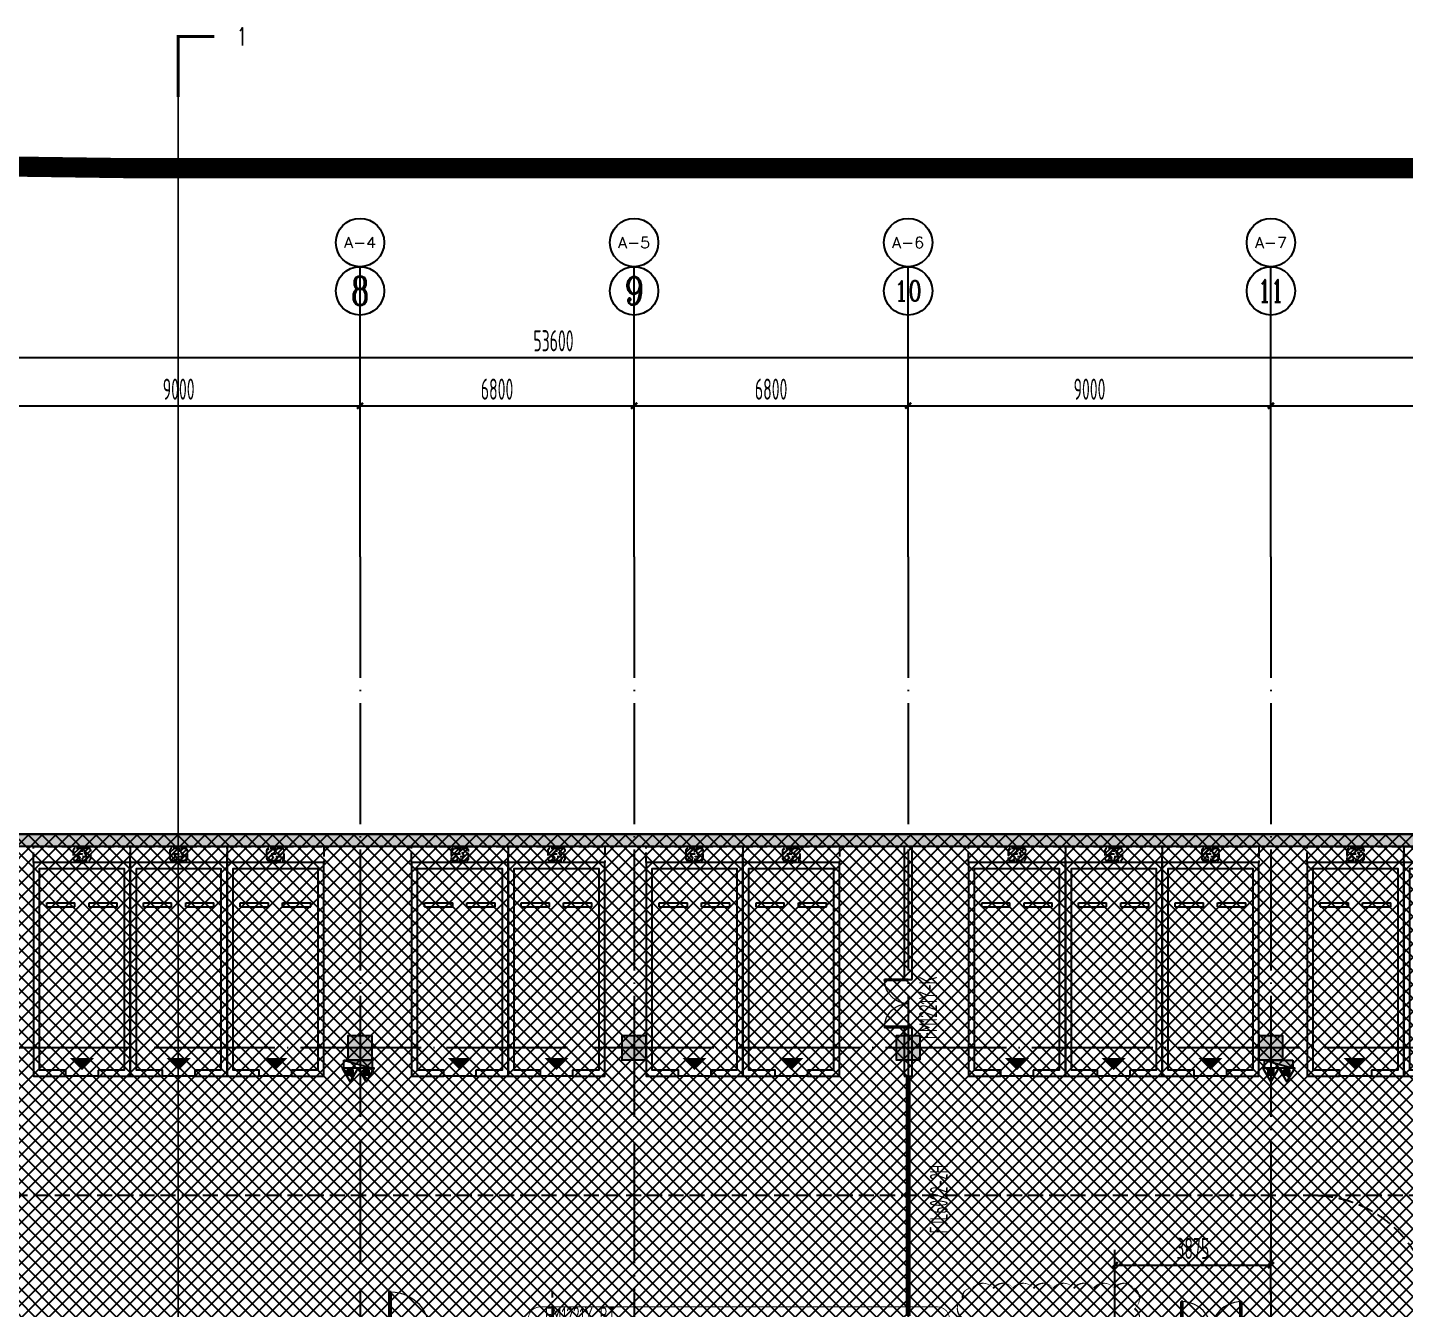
# Model space of a CAD drawing. Extents: x -473190 to 2138458, y -81875 to 2633646.
# Drawn here: x -35548 to -1384, y 155797 to 187576 of the extents above; entities that cross this region are included whole.
import ezdxf
from ezdxf.enums import TextEntityAlignment as Align

# ---------------------------------------------------------------- set-up
doc = ezdxf.new("R2010")
doc.units = 0
doc.header["$LTSCALE"] = 1000
for name, pattern in [('__DASH', [0.35, 0.25, -0.1]), ('ACAD_ISO05W100', [34, 24, -3, 0.5, -3, 0.5, -3]), ('DASH', [0.35, 0.25, -0.1]), ('DOTE', [2.42, 2, -0.2, 0.02, -0.2])]:
    doc.linetypes.add(name, pattern=pattern)
for name, color, linetype in [('00-停车位', 67, 'Continuous'), ('A-COLUMN', 2, 'Continuous'), ('A-PUB_HATCH', 8, 'Continuous'), ('A-REDLINE', 1, 'ACAD_ISO05W100'), ('A-WALL', 2, 'Continuous'), ('AXIS', 3, 'Continuous'), ('AXIS_TEXT', 7, 'Continuous'), ('car', 252, 'Continuous'), ('DIM_SYMB', 3, 'Continuous'), ('DOOR_FIRE', 4, 'Continuous'), ('DOOR_FIRE_TEXT', 7, 'Continuous'), ('DOTE', 1, 'DOTE'), ('PUB_DIM', 3, 'Continuous'), ('PUB_HATCH', 8, 'Continuous'), ('PUB_TEXT', 7, 'Continuous'), ('W-EQUIP_消火栓', 7, 'Continuous'), ('W-EQUIP_灭火器', 7, 'Continuous'), ('WINDOW', 4, 'Continuous'), ('WINDOW_TEXT', 7, 'Continuous'), ('索引线', 252, 'Continuous'), ('车行线', 4, 'Continuous'), ('雨棚投影', 147, 'Continuous')]:
    doc.layers.add(name, color=color, linetype=linetype)
doc.styles.add('_TCH_AXIS', font='COMPLEX', dxfattribs={"bigfont": 'GBCBIG'})
doc.styles.add('_TCH_DIM_T3', font='tssdeng.shx', dxfattribs={"width": 0.564706, "bigfont": '@@@tssdchn.shx'})
doc.styles.add('_TCH_LABEL', font='COMPLEX', dxfattribs={"bigfont": 'GBCBIG'})
doc.styles.add('_TCH_WINDOW', font='tssdeng.shx', dxfattribs={"width": 0.8, "height": 3.5, "bigfont": 'tssdchn.shx'})
doc.styles.add('COMPLEX', font='COMPLEX.shx', dxfattribs={"width": 0.65})
doc.styles.get("Standard").update_dxf_attribs({"font": 'gbenor.shx', "bigfont": 'gbcbig.shx'})
doc.dimstyles.new('_TCH_ARCH&&150', dxfattribs={"dimtxt": 525, "dimasz": 150, "dimexe": 375, "dimexo": 450, "dimgap": 150, "dimtad": 1, "dimdec": 0, "dimzin": 0, "dimdsep": 46, "dimtxsty": '_TCH_DIM_T3', "dimblk": 'ARCHTICK', "dimcen": 0.09, "dimclrt": 7, "dimazin": 2, "dimtfac": 1, "dimtdec": 0, "dimtix": 1, "dimtmove": 2, "dimatfit": 3, "dimfxl": 0, "dimtolj": 1, "dimtzin": 0, "dimarcsym": 0})

# ---------------------------------------------------------------- blocks, each defined once
blk = doc.blocks.new('车位2400x5300')
at = {"layer": '00-停车位', "color": 251}
for p, q in [((-875, -1000), (-175, -1000)), ((-875, -1100), (-875, -1000)), ((-175, -1100), (-175, -1000)), ((175, -1000), (875, -1000)), ((175, -1100), (175, -1000)), ((875, -1100), (875, -1000)), ((-875, -1100), (-175, -1100)), ((175, -1100), (875, -1100)), ((400, -5300), (-400, -5300))]:
    blk.add_line(p, q, dxfattribs=at)
blk.add_lwpolyline([(400, -5150), (400, -5300), (1200, -5300), (1200, 0), (-1200, 0), (-1200, -5300), (-400, -5300), (-400, -5150), (-1050, -5150), (-1050, -150), (1050, -150), (1050, -5150), (400, -5150)], dxfattribs=at)
blk.add_lwpolyline([(0, -5150, 0, 600, 0), (0, -4850, 600, 600, 0)], format="xyseb", dxfattribs=at)
blk = doc.blocks.new('A$C796A13F6')
at = {"layer": '车行线', "linetype": '__DASH', "ltscale": 1.5}
for points in [[(30925, -3000), (30925, -47838, 0.414214), (33925, -50838), (45475, -50838, 0.414214), (48475, -47838), (48475, -3000, 0.414214), (45475, 0), (-134375, 0, 0.414214), (-137375, -3000), (-137375, -60738, 0.414214), (-134375, -63738), (-124175, -63738)], [(-72275, 0, -0.414214), (-69275, -3000)]]:
    blk.add_lwpolyline(points, format="xyb", dxfattribs=at)
blk = doc.blocks.new('A$C2EF10B80')
at = {"layer": 'A-PUB_HATCH'}
h = blk.add_hatch(dxfattribs=at)
h.set_pattern_fill('ANSI31', color=256, scale=50, angle=-16.4434)
h.set_pattern_definition([(45, (6188.46, 7099.97), (-56.1266, 56.1266), [])])
h.paths.add_polyline_path([(-983, -100, 0.414214), (-1033, -50), (-1184, -50), (-1091, -207), (-1210, -207), (-1204, -250), (-983, -250)])
h.paths.add_polyline_path([(-983, -250), (-1204, -250), (-1190, -350), (-1033, -350, 0.414213), (-983, -300)])
h.paths.add_polyline_path([(-1262, -250), (-1417, -250), (-1417, -300, 0.414215), (-1367, -350), (-1207, -350)])
h.paths.add_polyline_path([(-1221, -50), (-1367, -50, 0.414214), (-1417, -100), (-1417, -250), (-1262, -250), (-1320, -146), (-1212, -146)])
at = {"layer": 'car', "linetype": 'DASH', "ltscale": 0.5}
blk.add_line((-1367, -350), (-1033, -350), dxfattribs=at)
at = {"layer": 'car', "linetype": 'DASH'}
blk.add_lwpolyline([(-2400, 0), (0, 0), (0, -400), (-2400, -400)], close=True, dxfattribs=at)
at = {"layer": 'car', "linetype": 'DASH', "ltscale": 0.5}
blk.add_lwpolyline([(-1320, -146), (-1185, -390), (-1210, -207), (-1091, -207), (-1227, 23), (-1212, -146)], close=True, dxfattribs=at)
for points in [[(-1367, -50, 0.414214), (-1417, -100), (-1417, -300)], [(-1033, -350, 0.414214), (-983, -300), (-983, -100, 0.414214), (-1033, -50), (-1367, -50)]]:
    blk.add_lwpolyline(points, format="xyb", dxfattribs=at)
at = {"layer": 'car', "linetype": 'DASH'}
blk.add_arc((-1367, -300), 50, 180, 270, dxfattribs=at)
blk = doc.blocks.new('_AXISO')
blk.add_circle((0, 0), 0.5)
at = {"layer": 'AXIS_TEXT', "style": 'COMPLEX', "width": 1.041667}
blk.add_attdef('A', text='', height=0.56, dxfattribs=at).set_placement((-0.25, -0.28), (0.25, -0.28), align=Align.FIT)
blk = doc.blocks.new('_ArchTick')
at = {"color": 0, "linetype": 'ByBlock', "const_width": 0.4}
blk.add_lwpolyline([(-0.5, -0.5), (0.5, 0.5)], dxfattribs=at)
blk = doc.blocks.new('*D5347')
at = {"layer": 'AXIS', "color": 0, "lineweight": -2, "transparency": 16777216}
for p, q in [((-251940, 16824), (-251940, 21699)), ((-198340, 16824), (-198340, 21699)), ((-251940, 21324), (-198340, 21324))]:
    blk.add_line(p, q, dxfattribs=at)
at = {"layer": 'Defpoints', "color": 0, "transparency": 16777216}
for p in [(-198340, 21324), (-251940, 16374), (-198340, 16374)]:
    blk.add_point(p, dxfattribs=at)
at = {"layer": 'AXIS', "color": 0, "lineweight": -2, "transparency": 16777216, "xscale": 150, "yscale": 150, "zscale": 150, "rotation": 180}
blk.add_blockref('_ArchTick', (-251940, 21324), dxfattribs=at)
at = {"layer": 'AXIS', "color": 0, "lineweight": -2, "transparency": 16777216, "xscale": 150, "yscale": 150, "zscale": 150}
blk.add_blockref('_ArchTick', (-198340, 21324), dxfattribs=at)
at = {"layer": 'AXIS', "color": 7, "transparency": 16777216, "insert": (-225140, 21736), "char_height": 525, "attachment_point": 5, "style": '_TCH_DIM_T3'}
blk.add_mtext('\\A1;53600', dxfattribs=at)
blk = doc.blocks.new('*D5354')
at = {"layer": 'AXIS', "color": 0, "lineweight": -2, "transparency": 16777216}
for p, q in [((-238940, 16824), (-238940, 20499)), ((-229940, 16824), (-229940, 20499)), ((-238940, 20124), (-229940, 20124))]:
    blk.add_line(p, q, dxfattribs=at)
at = {"layer": 'Defpoints', "color": 0, "transparency": 16777216}
for p in [(-229940, 20124), (-238940, 16374), (-229940, 16374)]:
    blk.add_point(p, dxfattribs=at)
at = {"layer": 'AXIS', "color": 0, "lineweight": -2, "transparency": 16777216, "xscale": 150, "yscale": 150, "zscale": 150, "rotation": 180}
blk.add_blockref('_ArchTick', (-238940, 20124), dxfattribs=at)
at = {"layer": 'AXIS', "color": 0, "lineweight": -2, "transparency": 16777216, "xscale": 150, "yscale": 150, "zscale": 150}
blk.add_blockref('_ArchTick', (-229940, 20124), dxfattribs=at)
at = {"layer": 'AXIS', "color": 7, "transparency": 16777216, "insert": (-234440, 20536), "char_height": 525, "attachment_point": 5, "style": '_TCH_DIM_T3'}
blk.add_mtext('\\A1;9000', dxfattribs=at)
blk = doc.blocks.new('*D5355')
at = {"layer": 'AXIS', "color": 0, "lineweight": -2, "transparency": 16777216}
for p, q in [((-229940, 16824), (-229940, 20499)), ((-223140, 16824), (-223140, 20499)), ((-229940, 20124), (-223140, 20124))]:
    blk.add_line(p, q, dxfattribs=at)
at = {"layer": 'Defpoints', "color": 0, "transparency": 16777216}
for p in [(-223140, 20124), (-229940, 16374), (-223140, 16374)]:
    blk.add_point(p, dxfattribs=at)
at = {"layer": 'AXIS', "color": 0, "lineweight": -2, "transparency": 16777216, "xscale": 150, "yscale": 150, "zscale": 150, "rotation": 180}
blk.add_blockref('_ArchTick', (-229940, 20124), dxfattribs=at)
at = {"layer": 'AXIS', "color": 0, "lineweight": -2, "transparency": 16777216, "xscale": 150, "yscale": 150, "zscale": 150}
blk.add_blockref('_ArchTick', (-223140, 20124), dxfattribs=at)
at = {"layer": 'AXIS', "color": 7, "transparency": 16777216, "insert": (-226540, 20536), "char_height": 525, "attachment_point": 5, "style": '_TCH_DIM_T3'}
blk.add_mtext('\\A1;6800', dxfattribs=at)
blk = doc.blocks.new('*D5356')
at = {"layer": 'AXIS', "color": 0, "lineweight": -2, "transparency": 16777216}
for p, q in [((-223140, 16824), (-223140, 20499)), ((-216340, 16824), (-216340, 20499)), ((-223140, 20124), (-216340, 20124))]:
    blk.add_line(p, q, dxfattribs=at)
at = {"layer": 'Defpoints', "color": 0, "transparency": 16777216}
for p in [(-216340, 20124), (-223140, 16374), (-216340, 16374)]:
    blk.add_point(p, dxfattribs=at)
at = {"layer": 'AXIS', "color": 0, "lineweight": -2, "transparency": 16777216, "xscale": 150, "yscale": 150, "zscale": 150, "rotation": 180}
blk.add_blockref('_ArchTick', (-223140, 20124), dxfattribs=at)
at = {"layer": 'AXIS', "color": 0, "lineweight": -2, "transparency": 16777216, "xscale": 150, "yscale": 150, "zscale": 150}
blk.add_blockref('_ArchTick', (-216340, 20124), dxfattribs=at)
at = {"layer": 'AXIS', "color": 7, "transparency": 16777216, "insert": (-219740, 20536), "char_height": 525, "attachment_point": 5, "style": '_TCH_DIM_T3'}
blk.add_mtext('\\A1;6800', dxfattribs=at)
blk = doc.blocks.new('*D5357')
at = {"layer": 'AXIS', "color": 0, "lineweight": -2, "transparency": 16777216}
for p, q in [((-216340, 16824), (-216340, 20499)), ((-207340, 16824), (-207340, 20499)), ((-216340, 20124), (-207340, 20124))]:
    blk.add_line(p, q, dxfattribs=at)
at = {"layer": 'Defpoints', "color": 0, "transparency": 16777216}
for p in [(-207340, 20124), (-216340, 16374), (-207340, 16374)]:
    blk.add_point(p, dxfattribs=at)
at = {"layer": 'AXIS', "color": 0, "lineweight": -2, "transparency": 16777216, "xscale": 150, "yscale": 150, "zscale": 150, "rotation": 180}
blk.add_blockref('_ArchTick', (-216340, 20124), dxfattribs=at)
at = {"layer": 'AXIS', "color": 0, "lineweight": -2, "transparency": 16777216, "xscale": 150, "yscale": 150, "zscale": 150}
blk.add_blockref('_ArchTick', (-207340, 20124), dxfattribs=at)
at = {"layer": 'AXIS', "color": 7, "transparency": 16777216, "insert": (-211840, 20536), "char_height": 525, "attachment_point": 5, "style": '_TCH_DIM_T3'}
blk.add_mtext('\\A1;9000', dxfattribs=at)
blk = doc.blocks.new('*D5358')
at = {"layer": 'AXIS', "color": 0, "lineweight": -2, "transparency": 16777216}
for p, q in [((-207340, 16824), (-207340, 20499)), ((-198340, 16824), (-198340, 20499)), ((-207340, 20124), (-198340, 20124))]:
    blk.add_line(p, q, dxfattribs=at)
at = {"layer": 'Defpoints', "color": 0, "transparency": 16777216}
for p in [(-198340, 20124), (-207340, 16374), (-198340, 16374)]:
    blk.add_point(p, dxfattribs=at)
at = {"layer": 'AXIS', "color": 0, "lineweight": -2, "transparency": 16777216, "xscale": 150, "yscale": 150, "zscale": 150, "rotation": 180}
blk.add_blockref('_ArchTick', (-207340, 20124), dxfattribs=at)
at = {"layer": 'AXIS', "color": 0, "lineweight": -2, "transparency": 16777216, "xscale": 150, "yscale": 150, "zscale": 150}
blk.add_blockref('_ArchTick', (-198340, 20124), dxfattribs=at)
at = {"layer": 'AXIS', "color": 7, "transparency": 16777216, "insert": (-202840, 20536), "char_height": 525, "attachment_point": 5, "style": '_TCH_DIM_T3'}
blk.add_mtext('\\A1;9000', dxfattribs=at)
blk = doc.blocks.new('*D5407')
at = {"layer": 'AXIS', "color": 0, "lineweight": -2, "transparency": 16777216}
for p, q in [((-279890, 16824), (-279890, 21699)), ((-78490, 16824), (-78490, 21699)), ((-279890, 21324), (-78490, 21324))]:
    blk.add_line(p, q, dxfattribs=at)
at = {"layer": 'Defpoints', "color": 0, "transparency": 16777216}
for p in [(-78490, 21324), (-279890, 16374), (-78490, 16374)]:
    blk.add_point(p, dxfattribs=at)
at = {"layer": 'AXIS', "color": 0, "lineweight": -2, "transparency": 16777216, "xscale": 150, "yscale": 150, "zscale": 150, "rotation": 180}
blk.add_blockref('_ArchTick', (-279890, 21324), dxfattribs=at)
at = {"layer": 'AXIS', "color": 0, "lineweight": -2, "transparency": 16777216, "xscale": 150, "yscale": 150, "zscale": 150}
blk.add_blockref('_ArchTick', (-78490, 21324), dxfattribs=at)
at = {"layer": 'AXIS', "color": 7, "transparency": 16777216, "insert": (-179190, 21736), "char_height": 525, "attachment_point": 5, "style": '_TCH_DIM_T3'}
blk.add_mtext('\\A1;201400', dxfattribs=at)
blk = doc.blocks.new('*D5533')
at = {"layer": 'Defpoints', "color": 0, "transparency": 16777216}
for p in [(50325, 15762), (46450, 14577), (50325, 14577)]:
    blk.add_point(p, dxfattribs=at)
at = {"layer": 'PUB_DIM', "color": 0, "lineweight": -2, "transparency": 16777216}
for p, q in [((46450, 15027), (46450, 16137)), ((50325, 15027), (50325, 16137)), ((46450, 15762), (50325, 15762))]:
    blk.add_line(p, q, dxfattribs=at)
at = {"layer": 'PUB_DIM', "color": 0, "lineweight": -2, "transparency": 16777216, "xscale": 150, "yscale": 150, "zscale": 150, "rotation": 180}
blk.add_blockref('_ArchTick', (46450, 15762), dxfattribs=at)
at = {"layer": 'PUB_DIM', "color": 0, "lineweight": -2, "transparency": 16777216, "xscale": 150, "yscale": 150, "zscale": 150}
blk.add_blockref('_ArchTick', (50325, 15762), dxfattribs=at)
at = {"layer": 'PUB_DIM', "color": 7, "transparency": 16777216, "insert": (48388, 16175), "char_height": 525, "attachment_point": 5, "style": '_TCH_DIM_T3'}
blk.add_mtext('\\A1;3875', dxfattribs=at)
blk = doc.blocks.new('$TwtSys$00000434')
for p, q in [((-0.5, 0.5), (-0.5, -0.5)), ((-0.5, -0.5), (0.5, 0.5)), ((0.5, 0.5), (-0.5, 0.5)), ((0.5, -0.5), (0.5, 0.5)), ((-0.5, -0.5), (0.5, -0.5))]:
    blk.add_line(p, q)
blk.add_solid([(0.5, -0.5), (0.5, 0.5), (-0.5, -0.5)])
blk = doc.blocks.new('$TwtSys$00000546')
h = blk.add_hatch()
h.set_pattern_fill('ANSI31', color=256, scale=200, style=0)
h.set_pattern_definition([(45, (-38543.802, -6670.83), (-17.67767, 17.67767), [])])
h.paths.add_polyline_path([(-65, 174), (65, 174), (65, 44), (-65, 44)])
for points in [[(0, 344), (-198, 0), (198, 0)], [(-65, 174), (65, 174), (65, 44), (-65, 44)]]:
    blk.add_lwpolyline(points, close=True)
blk = doc.blocks.new('_FZH')
blk.add_lwpolyline([(-0.5, -0.5), (0.5, -0.5), (0.5, 0.5), (-0.5, 0.5)], close=True)
at = {"layer": 'PUB_HATCH'}
blk.add_solid([(-0.5, -0.5), (0.5, -0.5), (-0.5, 0.5), (0.5, 0.5)], dxfattribs=at)
blk = doc.blocks.new('zzzzzzzzzzzzzzzz')
at = {"layer": 'A-COLUMN', "xscale": 600, "yscale": 600, "zscale": 600, "rotation": 90}
for p in [(-45209, -167810), (-38409, -167810), (-31609, -167810), (-22609, -167810)]:
    blk.add_blockref('_FZH', p, dxfattribs=at)
blk = doc.blocks.new('A$C11751E51')
blk.add_lwpolyline([(-74716.8, 127239.6, 0, 50, 0.5205671), (-74716.8, 127739.6, 0, 50, 0.5205671), (-74723.2, 128233.3, 0, 50, 0.5205671), (-75223.2, 128233.3, 0, 50, 0.5205671), (-75723.2, 128233.3, 0, 50, 0.5205671), (-76223.2, 128233.3, 0, 50, 0.5205671), (-76723.2, 128233.3, 0, 50, 0.5205671), (-77223.2, 128233.3, 0, 50, 0.5205671), (-77723.2, 128233.3, 0, 50, 0.5205671), (-78223.2, 128233.3, 0, 50, 0.5205671), (-78723.2, 128233.3, 0, 50, 0.5205671), (-78981.7, 127991.9, 0, 50, 0.5205671), (-78981.7, 127491.9, 0, 50, 0.5205671)], format="xyseb")
blk = doc.blocks.new('ADFASDF')
h = blk.add_hatch()
h.set_pattern_fill('ANSI37', color=8, scale=150)
h.set_pattern_definition([(45, (0, 0), (-168.3798, 168.3798), []), (135, (0, 0), (-168.3798, -168.3798), [])])
h.paths.add_polyline_path([(521397, 239186), (521397, 224886), (539697, 224886), (539697, 169261), (524947, 169261), (524947, 171211), (527822, 171211), (527922, 176611), (501318, 176611), (501125, 109884), (530547, 109887), (530547, 107449), (538188, 100503), (536147, 98236), (540086, 94690), (517812, 69953), (517812, 59790), (482108, 20136), (405247, 20136), (405247, 26086), (391997, 40436), (391997, 64736), (399997, 64738), (399997, 239186), (409022, 239186)])
blk.add_lwpolyline([(399997, 64738), (399997, 239186), (409022, 239186), (521397, 239186)])
blk = doc.blocks.new('$DorLib2D$00000002')
for p, q in [((-0.5, 0), (-0.5, 0.4875)), ((-0.475, 0.4875), (-0.5, 0.4875)), ((-0.475, 0), (-0.475, 0.4875)), ((0.475, 0), (0.475, 0.4875)), ((0.475, 0.4875), (0.5, 0.4875)), ((0.5, 0), (0.5, 0.4875)), ((-0.5, 0), (-0.475, 0)), ((0.5, 0), (0.475, 0))]:
    blk.add_line(p, q)
at = {"lineweight": 13}
for centre, start, end in [((-0.4875, 0), 0, 88.53072), ((0.4875, 0), 91.46928, 180)]:
    blk.add_arc(centre, 0.4875, start, end, dxfattribs=at)
blk = doc.blocks.new('$DorLib2D$00000213')
at = {"color": 0, "linetype": 'DASH', "const_width": 0.02}
blk.add_lwpolyline([(0.5, 0), (-0.5, 0)], dxfattribs=at)
blk = doc.blocks.new('$DorLib2D$00000001')
for p, q in [((0.45, 0.975), (0.5, 0.975)), ((0.45, 0), (0.45, 0.975)), ((0.5, 0), (0.5, 0.975)), ((0.5, 0), (0.45, 0))]:
    blk.add_line(p, q)
at = {"lineweight": 13}
blk.add_arc((0.475, 0), 0.975, 91.4693, 180, dxfattribs=at)
blk = doc.blocks.new('A$C4F5A101F')
at = {"layer": 'AXIS'}
for p, q in [((-229939.7, 16373.7), (-229939.7, 23573.7)), ((-223139.7, 16373.7), (-223139.7, 23573.7)), ((-216339.7, 16373.7), (-216339.7, 23573.7)), ((-207339.7, 16373.7), (-207339.7, 23573.7)), ((-229939.7, 16373.7), (-229939.7, 22373.7)), ((-223139.7, 16373.7), (-223139.7, 22373.7)), ((-216339.7, 16373.7), (-216339.7, 22373.7)), ((-207339.7, 16373.7), (-207339.7, 22373.7))]:
    blk.add_line(p, q, dxfattribs=at)
at = {"layer": 'DOTE', "color": 16, "linetype": 'DOTE', "ltscale": 1.5}
for p, q in [((-229939.7, 16373.7), (-229939.7, -213765.2)), ((-223139.7, 16373.7), (-223139.7, -213765.2)), ((-216339.7, 16373.7), (-216339.7, -213765.2)), ((-207339.7, 16373.7), (-207339.7, -213765.2))]:
    blk.add_line(p, q, dxfattribs=at)
at = {"layer": 'DOTE', "color": 127, "linetype": 'DOTE', "ltscale": 1.5}
blk.add_line((-39660.8, 4192.6), (-298298.4, 4192.6), dxfattribs=at)
at = {"layer": 'AXIS'}
ref = blk.add_blockref('_AXISO', (-229939.7, 24173.7), dxfattribs=dict(at, xscale=1200, yscale=1200, zscale=1200))
ref.add_attrib('A', 'A-4', dxfattribs={"layer": 'AXIS_TEXT', "height": 265.63, "style": '_TCH_AXIS'}).set_placement((-230338.1, 24040.9), (-229541.2, 24040.9), align=Align.FIT)
ref = blk.add_blockref('_AXISO', (-223139.7, 24173.7), dxfattribs=dict(at, xscale=1200, yscale=1200, zscale=1200))
ref.add_attrib('A', 'A-5', dxfattribs={"layer": 'AXIS_TEXT', "height": 273.43, "style": '_TCH_AXIS'}).set_placement((-223536.8, 24037), (-222742.6, 24037), align=Align.FIT)
ref = blk.add_blockref('_AXISO', (-216339.7, 24173.7), dxfattribs=dict(at, xscale=1200, yscale=1200, zscale=1200))
ref.add_attrib('A', 'A-6', dxfattribs={"layer": 'AXIS_TEXT', "height": 273.43, "style": '_TCH_AXIS'}).set_placement((-216736.8, 24037), (-215942.6, 24037), align=Align.FIT)
ref = blk.add_blockref('_AXISO', (-207339.7, 24173.7), dxfattribs=dict(at, xscale=1200, yscale=1200, zscale=1200))
ref.add_attrib('A', 'A-7', dxfattribs={"layer": 'AXIS_TEXT', "height": 273.43, "style": '_TCH_AXIS'}).set_placement((-207736.8, 24037), (-206942.6, 24037), align=Align.FIT)
ref = blk.add_blockref('_AXISO', (-229939.7, 22973.7), dxfattribs=dict(at, xscale=1200, yscale=1200, zscale=1200))
ref.add_attrib('A', '8', dxfattribs={"layer": 'AXIS_TEXT', "height": 698.9, "style": '_TCH_AXIS'}).set_placement((-230172.7, 22624.3), (-229706.7, 22624.3), align=Align.FIT)
ref = blk.add_blockref('_AXISO', (-223139.7, 22973.7), dxfattribs=dict(at, xscale=1200, yscale=1200, zscale=1200))
ref.add_attrib('A', '9', dxfattribs={"layer": 'AXIS_TEXT', "height": 698.9, "style": '_TCH_AXIS'}).set_placement((-223372.7, 22624.3), (-222906.7, 22624.3), align=Align.FIT)
ref = blk.add_blockref('_AXISO', (-216339.7, 22973.7), dxfattribs=dict(at, xscale=1200, yscale=1200, zscale=1200))
ref.add_attrib('A', '10', dxfattribs={"layer": 'AXIS_TEXT', "height": 492.67, "style": '_TCH_AXIS'}).set_placement((-216679.9, 22727.4), (-215999.5, 22727.4), align=Align.FIT)
ref = blk.add_blockref('_AXISO', (-207339.7, 22973.7), dxfattribs=dict(at, xscale=1200, yscale=1200, zscale=1200))
ref.add_attrib('A', '11', dxfattribs={"layer": 'AXIS_TEXT', "height": 553.14, "style": '_TCH_AXIS'}).set_placement((-207655.8, 22697.2), (-207023.6, 22697.2), align=Align.FIT)
for p1, p2, distance, picture, middle in [((-279889.7, 16373.7), (-78489.7, 16373.7), 4950, '*D5407', (-179189.7, 21736.2)), ((-251939.7, 16373.7), (-198339.7, 16373.7), 4950, '*D5347', (-225139.7, 21736.2)), ((-238939.7, 16373.7), (-229939.7, 16373.7), 3750, '*D5354', (-234439.7, 20536.2)), ((-229939.7, 16373.7), (-223139.7, 16373.7), 3750, '*D5355', (-226539.7, 20536.2)), ((-223139.7, 16373.7), (-216339.7, 16373.7), 3750, '*D5356', (-219739.7, 20536.2)), ((-216339.7, 16373.7), (-207339.7, 16373.7), 3750, '*D5357', (-211839.7, 20536.2)), ((-207339.7, 16373.7), (-198339.7, 16373.7), 3750, '*D5358', (-202839.7, 20536.2))]:
    dim = blk.add_aligned_dim(p1=p1, p2=p2, distance=distance, dimstyle='_TCH_ARCH&&150', dxfattribs=at)
    dim.commit()
    dim.dimension.update_dxf_attribs({"geometry": picture, "text_midpoint": middle})
blk = doc.blocks.new('A$C2B5B1B2C')
at = {"layer": 'DOTE', "linetype": 'DOTE', "ltscale": 0.5}
for p, q in [((32500, 7700), (32500, 15125)), ((46450, 11650), (46450, 15125))]:
    blk.add_line(p, q, dxfattribs=at)
at = {"layer": 'PUB_DIM'}
dim = blk.add_aligned_dim(p1=(46450, 14576.6), p2=(50325, 14576.6), distance=1185.7, dimstyle='_TCH_ARCH&&150', dxfattribs=at)
dim.commit()
dim.dimension.update_dxf_attribs({"geometry": '*D5533', "text_midpoint": (48387.5, 16174.8)})

msp = doc.modelspace()

# ---------------------------------------------------------------- hatches: boundary and pattern name
at = {"layer": 'PUB_HATCH'}
for points in [[(-13697.7, 167260.6), (-13697.7, 167560.6), (-49297.7, 167560.6), (-49397.7, 167360.6), (-49297.7, 167260.6)], [(44002.3, 167560.6), (-13697.7, 167560.6), (-13697.7, 167260.6), (44002.3, 167260.6)]]:
    msp.add_hatch(color=256, dxfattribs=at).paths.add_polyline_path(points)

# ---------------------------------------------------------------- linework, layer by layer
at = {"linetype": 'DASH', "const_width": 40}
msp.add_lwpolyline([(-31812.5, 185852.5), (-31812.5, -64250)], dxfattribs=at)
at = {"layer": 'A-REDLINE', "const_width": 500, "flags": 128}
msp.add_lwpolyline([(-89481.4, 187228.8), (-75385.8, 185854.4), (-61257.6, 184872), (-47107.5, 184282.2), (-32946.4, 184085.6), (42633, 184085.6), (118212.3, 184085.6), (125682.3, 183899.5), (133133.8, 183341.6), (140548.2, 182413.3), (147907.2, 181116.9), (155192.5, 179455.7), (162386.1, 177433.7), (169470, 175056), (176426.7, 172328.4), (183239, 169257.8), (189889.9, 165851.8), (196362.9, 162118.7), (202642, 158068), (131057.9, 79413.7), (59473.8, 759.5), (-12110.3, -77894.8), (-89481.4, -55567.9), (-89481.4, 65830.4)], close=True, dxfattribs=at)
at = {"layer": 'A-WALL'}
for p, q in [((-13697.7, 167560.6), (-49297.7, 167560.6)), ((-13822.7, 167560.6), (-13822.7, 167560.6)), ((-13572.7, 167560.6), (-13822.7, 167560.6)), ((44002.3, 167560.6), (-13697.7, 167560.6)), ((-13572.7, 167560.6), (-13572.7, 167560.6)), ((-13697.7, 167260.6), (-49297.7, 167260.6)), ((-13797.7, 167260.6), (-13797.7, 163960.6)), ((44002.3, 167260.6), (-13697.7, 167260.6)), ((-13597.7, 163960.6), (-13597.7, 167260.6)), ((-13797.7, 163960.6), (-13597.7, 163960.6)), ((-13597.7, 162760.6), (-13797.7, 162760.6)), ((-13797.7, 162760.6), (-13797.7, 162260.6)), ((-13597.7, 162260.6), (-13597.7, 162760.6)), ((-13797.7, 162260.6), (-13797.7, 161560.6)), ((-13597.7, 161560.6), (-13597.7, 162260.6)), ((-13797.7, 161560.6), (-13597.7, 161560.6))]:
    msp.add_line(p, q, dxfattribs=at)
at = {"layer": 'DIM_SYMB', "const_width": 75}
msp.add_lwpolyline([(-30912.5, 187352.5), (-31812.5, 187352.5), (-31812.5, 185852.5)], dxfattribs=at)
at = {"layer": '索引线', "linetype": 'DASH', "const_width": 20}
msp.add_lwpolyline([(-12972.7, 150685.6), (-22822.7, 150685.6, -0.4142136), (-23122.7, 150985.6), (-23122.7, 155535.6, -0.4142136), (-22822.7, 155835.6), (-12972.7, 155835.6, -0.4142136), (-12672.7, 155535.6), (-12672.7, 150985.6, -0.4142136)], format="xyb", close=True, dxfattribs=at)

# ---------------------------------------------------------------- block references
for name, p in [('A$C11751E51', (66633.7, 28058.1)), ('ADFASDF', (-477545, -71625.7)), ('A$C796A13F6', (68602.3, 158598.1)), ('A$C2B5B1B2C', (-55022.7, 141110.6))]:
    msp.add_blockref(name, p)
at = {"rotation": 179.9999973237665}
for p in [(-35397.7, 166860.6), (-32997.7, 166860.6), (-30597.7, 166860.6), (-26022.7, 166860.6), (-23622.7, 166860.6), (-20197.7, 166860.6), (-17797.7, 166860.6), (-12197.7, 166860.6), (-9797.7, 166860.6), (-7397.7, 166860.6), (-3797.7, 166860.6), (-1397.7, 166860.6)]:
    msp.add_blockref('A$C2EF10B80', p, dxfattribs=at)
at = {"layer": '00-停车位'}
for p in [(-34197.7, 166860.6), (-31797.7, 166860.6), (-29397.7, 166860.6), (-24822.7, 166860.6), (-22422.7, 166860.6), (-18997.7, 166860.6), (-16597.7, 166860.6), (-10997.7, 166860.6), (-8597.7, 166860.6), (-6197.7, 166860.6), (-2597.7, 166860.6), (-197.7, 166860.6)]:
    msp.add_blockref('车位2400x5300', p, dxfattribs=at)
at = {"layer": 'DOOR_FIRE'}
ref = msp.add_blockref('$DorLib2D$00000002', (-13697.7, 163360.6), dxfattribs=dict(at, xscale=-1200, yscale=1200, zscale=200, rotation=90))
ref.add_attrib('A', 'FM1221Y-K', (-12979.8, 162480.7), dxfattribs={"layer": 'DOOR_FIRE_TEXT', "height": 446.25, "rotation": 90, "style": '_TCH_WINDOW', "width": 0.564706})
ref = msp.add_blockref('$DorLib2D$00000213', (-13697.7, 158585.6), dxfattribs=dict(at, xscale=5950, yscale=5950, zscale=200, rotation=90))
ref.add_attrib('A', 'FJL6022-2H', (-12714.4, 157660), dxfattribs={"layer": 'DOOR_FIRE_TEXT', "height": 446.25, "rotation": 90, "style": '_TCH_WINDOW', "width": 0.564706})
ref = msp.add_blockref('$DorLib2D$00000002', (-21722.7, 155235.6), dxfattribs=dict(at, xscale=1200, yscale=1200, zscale=200, rotation=180))
ref.add_attrib('A', 'FM1221Y-BT', (-22706.5, 155389.9), dxfattribs={"layer": 'DOOR_FIRE_TEXT', "height": 446.25, "style": '_TCH_WINDOW', "width": 0.564706})
ref = msp.add_blockref('$DorLib2D$00000002', (-6172.7, 155235.6), dxfattribs=dict(at, xscale=-1500, yscale=-1500, zscale=200, rotation=180.0000000000031))
ref.add_attrib('A', 'FM1521J', (-6812.4, 154673.6), dxfattribs={"layer": 'DOOR_FIRE_TEXT', "height": 446.25, "style": '_TCH_WINDOW', "width": 0.564706})
at = {"layer": 'W-EQUIP_消火栓', "xscale": -700, "yscale": 200, "zscale": 700, "rotation": 180}
for p in [(-27346.8, 161860.6), (-4503.3, 161860.6)]:
    msp.add_blockref('$TwtSys$00000434', p, dxfattribs=at)
at = {"layer": 'W-EQUIP_灭火器', "rotation": 180.0000000000075}
for p in [(-27545.2, 161760.6), (-27148.4, 161760.6), (-4701.7, 161760.6), (-4304.9, 161760.6)]:
    msp.add_blockref('$TwtSys$00000546', p, dxfattribs=at)
at = {"layer": 'WINDOW'}
ref = msp.add_blockref('$DorLib2D$00000001', (-26072.7, 155235.6), dxfattribs=dict(at, xscale=1000, yscale=-1000, zscale=1000, rotation=180.0000000000028))
ref.add_attrib('A', 'FM1021J', (-26904.1, 154701.4), dxfattribs={"layer": 'WINDOW_TEXT', "height": 450})
at = {"layer": '索引线', "color": 0}
msp.add_blockref('zzzzzzzzzzzzzzzz', (17910.9, 330071), dxfattribs=at)
at = {"layer": '雨棚投影', "linetype": 'DASH', "lineweight": -3, "ltscale": 2}
msp.add_blockref('A$C4F5A101F', (202642, 158068), dxfattribs=at)

# ---------------------------------------------------------------- texts
at = {"layer": 'PUB_TEXT', "style": '_TCH_LABEL', "width": 0.705882}
msp.add_text('1', height=446.2, dxfattribs=at).set_placement((-30361.3, 187129.4))

doc.saveas('drawing.dxf')
